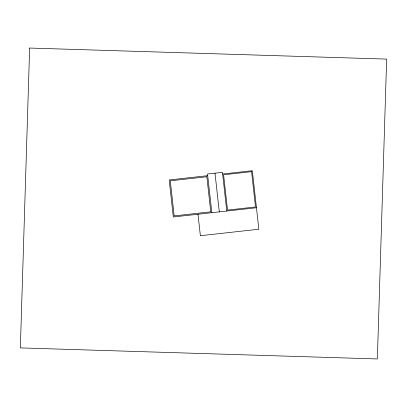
<?xml version="1.0" encoding="UTF-8"?>
<svg xmlns="http://www.w3.org/2000/svg" width="407" height="407" viewBox="0 0 407 407"><rect width="100%" height="100%" fill="white"/><g stroke="black" fill="none" stroke-linecap="round" stroke-linejoin="round"><path stroke-width="0.61" d="M207.712 175.671L169.205 179.955L173.321 216.982L256.456 207.738M222.639 174.013L252.34 170.711L258.847 229.222L200.381 235.724L197.99 214.24M226.755 211.04L222.456 172.349L207.529 174.008L211.833 212.703M214.993 173.179L219.297 211.869M29.64 48.046L20.35 347.899L377.365 358.954L386.65 59.101L29.64 48.046M251.577 171.662L223.591 174.776L227.518 210.088L255.504 206.98L251.577 171.662M206.853 176.755L170.284 180.82L174.186 215.903L210.75 211.838L206.853 176.755"/></g></svg>
